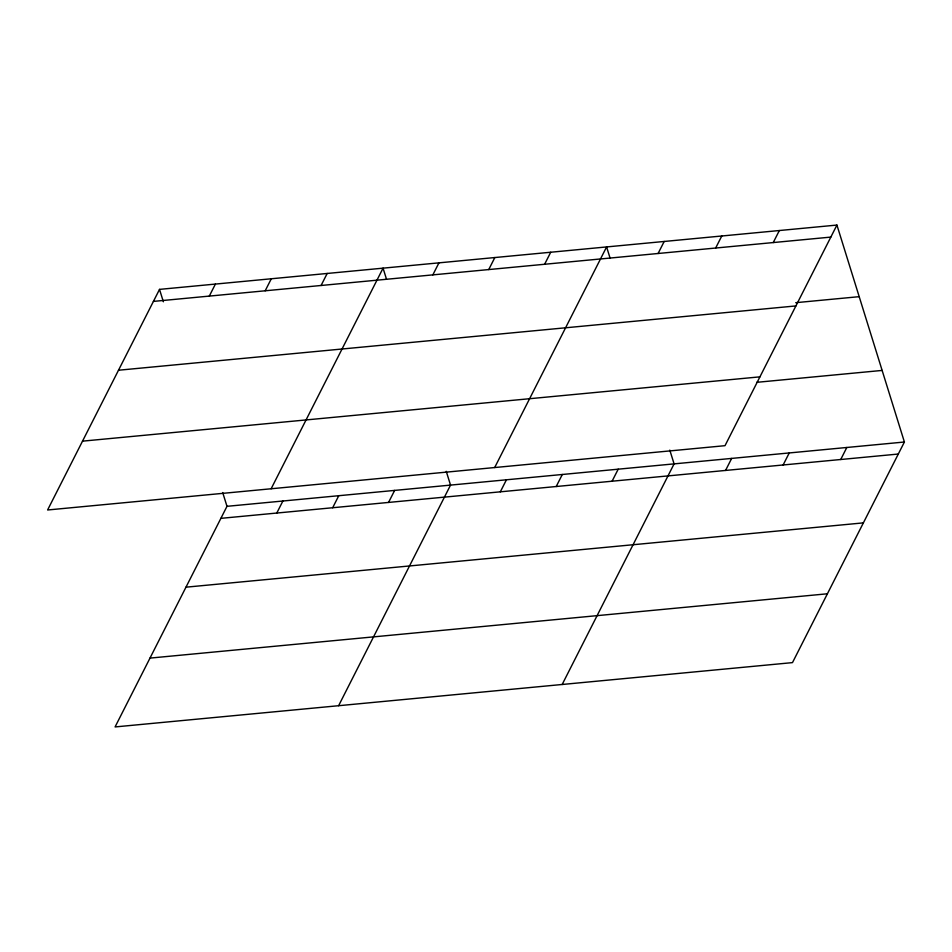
<?xml version="1.0" encoding="UTF-8"?>
<svg xmlns="http://www.w3.org/2000/svg" width="952" height="952" viewBox="0 0 952 952"><rect width="100%" height="100%" fill="white"/><g stroke="black" fill="none" stroke-linecap="round" stroke-linejoin="round"><path stroke-width="1.43" d="M159.519 289.384L47.6 509.986L725.007 445.679L836.927 225.065L159.519 289.384L163.375 301.772M209.297 296.108L215.402 284.077M265.191 290.8L271.296 278.769M321.074 285.493L327.179 273.462M222.708 492.553L226.992 506.321L115.073 726.935L792.481 662.616L904.4 442.014L836.927 225.065M271.142 488.757L383.061 268.155L386.488 279.174M276.782 513.057L282.875 501.026M432.851 274.878L438.943 262.847M332.664 507.749L338.769 495.718M488.733 269.571L494.838 257.552M388.547 502.442L394.652 490.411M544.615 264.275L550.72 252.244M338.615 705.706L450.534 485.103L446.25 471.335M494.683 467.539L606.602 246.937L610.03 257.944M500.324 491.827L506.428 479.796M658.082 253.494L664.187 241.475M556.206 486.52L562.311 474.489M715.666 248.032L721.771 236.001M612.088 481.212L618.193 469.193M773.238 242.57L779.343 230.539M562.168 684.488L674.087 463.886L669.803 450.118M725.555 470.443L731.66 458.412M783.139 464.981L789.244 452.95M840.723 459.518L846.816 447.488M153.415 301.403L830.822 237.096M795.705 302.688L859.192 296.667M118.5 370.233L795.908 305.925M82.515 441.157L759.922 376.849M756.638 382.335L882.135 370.423M226.992 506.321L904.4 442.014M220.888 518.352L898.295 454.044M185.973 587.182L863.381 522.874M149.999 658.106L827.395 593.786"/></g></svg>
